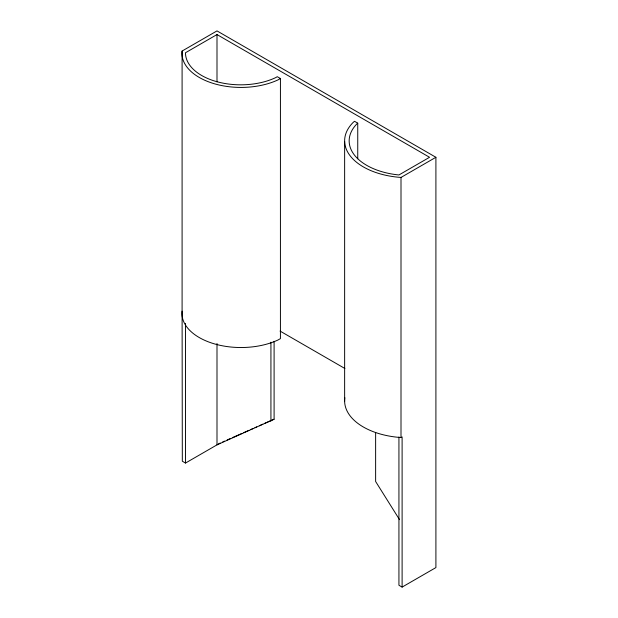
<?xml version="1.0" encoding="UTF-8"?>
<svg xmlns="http://www.w3.org/2000/svg" width="618" height="618" viewBox="0 0 618 618"><rect width="100%" height="100%" fill="white"/><g stroke="black" fill="none" stroke-linecap="round" stroke-linejoin="round"><path stroke-width="0.93" d="M402.109 587.1L402.109 436.903L401.005 437.536L401.005 177.436A63.863 36.871 0 0 1 353.172 122.403L354.523 121.29L357.745 123.152L357.003 123.778A59.884 34.577 0 0 0 398.934 174.964L429.556 157.289L216.995 34.562L185.5 52.746A55.234 31.889 0 0 0 216.879 81.7A55.234 31.889 0 0 0 275.613 77.659L277.281 76.694L280.425 78.509L280.425 338.618L277.992 340.008A59.042 34.083 0 0 1 213.712 343.67A59.042 34.083 0 0 1 182.094 311.148L182.094 51.047L216.995 30.9L435.906 157.289L435.906 567.587L402.109 587.1L398.934 585.269L398.934 436.996M401.005 177.436L435.906 157.289M182.094 311.148L182.325 461.213L185.5 463.052L220.17 443.036M216.995 343.5L216.995 444.867L274.098 419.22L274.098 341.291M280.425 78.509L277.992 79.907A59.042 34.083 0 0 1 213.712 83.569A59.042 34.083 0 0 1 182.094 51.047M222.774 441.885L224.519 441.113M227.13 439.962L230.607 438.425M232.345 437.66L241.916 433.434M243.654 432.662L248.876 430.36M250.614 429.595L253.226 428.436M254.964 427.671L256.702 426.907M259.313 425.748L262.789 424.211M264.535 423.446L274.098 419.22M280.07 331.078L344.883 368.498M399.537 519.668L375.628 481.499L375.628 432.43M357.745 123.152L357.745 158.795M344.635 141.406L344.635 401.507M270.931 342.163L270.931 421.051M216.995 34.562L216.995 81.87M185.5 323.438L185.5 463.052M401.005 437.536A63.863 36.871 0 0 1 344.867 397.729"/></g></svg>
